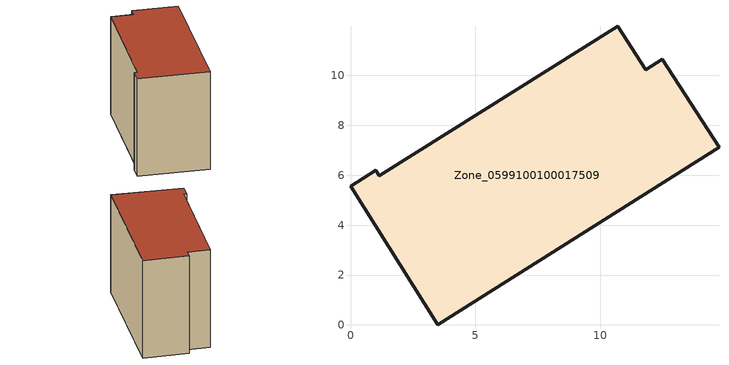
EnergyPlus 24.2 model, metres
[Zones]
Zone_0599100100017509
 floor ground (C_G): 0,5.56 1.02,6.2 1.16,5.97 10.7,11.97 11.83,10.23 12.48,10.64 14.76,7.12 3.49,0 z0
 wall outside (C_F): 3.49,0 14.76,7.12 12.48,10.64 11.83,10.23 10.7,11.97 1.16,5.97 1.02,6.2 0,5.56 3.49,0 z0:9.53
 roof outside (C_R): 1.02,6.2 0,5.56 3.49,0 14.76,7.12 12.48,10.64 11.83,10.23 10.7,11.97 1.16,5.97 z9.53
[BUILDING]
Pand.0599100100017509: North Axis=0; Terrain=City; Loads Convergence Tolerance Value=0.04; Temperature Convergence Tolerance Value=0.4; Solar Distribution=FullExterior; Maximum Number of Warmup Days=25; Minimum Number of Warmup Days=1
[Site:Location]
Rotterdam.The.Hague.AP_ZH_NLD Design_Conditions: Latitude=51.96; Longitude=4.45; Time Zone=1; Elevation=-4.5
[SITE:GROUNDTEMPERATURE:BUILDINGSURFACE]
18, 18, 18, 18, 18, 18, 18, 18, 18, 18, 18, 18
[MATERIAL] Thermal Absorptance=0.9; Solar Absorptance=0.7; Visible Absorptance=0.7
Name | Roughness | Thickness | Conductivity | Density | Specific Heat
G.TC.2015-2018 | MediumSmooth | 0.15 | 0.0428571 | 540 | 1210
F.TC.2015-2018 | Rough | 0.3 | 0.0666667 | 1920 | 840
R.TC.2015-2018 | MediumRough | 0.2 | 0.0333333 | 1500 | 1000
[CONSTRUCTION]
C_G: G.TC.2015-2018
C_F: F.TC.2015-2018
C_R: R.TC.2015-2018
[ZONE]
Zone_0599100100017509: Type=1; Multiplier=1; Ceiling Height=Autocalculate; Volume=Autocalculate; Floor Area=autocalculate; Part of Total Floor Area=Yes
[ZONEINFILTRATION:DESIGNFLOWRATE]
Infil_Zone_0599100100017509: Zone or ZoneList or Space or SpaceList=Zone_0599100100017509; Schedule=AlwaysOn; Design Flow Rate Calculation Method=Flow/Area; Flow Rate per Floor Area=0.0015; Constant Term Coefficient=1; Temperature Term Coefficient=0; Velocity Term Coefficient=0; Velocity Squared Term Coefficient=0
[HVACTEMPLATE:ZONE:IDEALLOADSAIRSYSTEM]
Zone_0599100100017509: Maximum Heating Supply Air Temperature=50; Minimum Cooling Supply Air Temperature=13; Maximum Heating Supply Air Humidity Ratio=0.0156; Minimum Cooling Supply Air Humidity Ratio=0.0077; Heating Limit=NoLimit; Cooling Limit=NoLimit; Dehumidification Control Type=ConstantSensibleHeatRatio; Cooling Sensible Heat Ratio=0.7; Dehumidification Setpoint=60; Humidification Control Type=None; Humidification Setpoint=30; Outdoor Air Method=None; Outdoor Air Flow Rate per Person=0.00944; Outdoor Air Flow Rate per Zone Floor Area=0; Outdoor Air Flow Rate per Zone=0; Demand Controlled Ventilation Type=None; Outdoor Air Economizer Type=NoEconomizer; Heat Recovery Type=None; Sensible Heat Recovery Effectiveness=0.7; Latent Heat Recovery Effectiveness=0.65
[ZONECONTROL:THERMOSTAT]
ThermostatControl_Zone_0599100100017509: Zone or ZoneList=Zone_0599100100017509; Control Type Schedule=DualSetpointControlType; Control 1=Thermostat_Zone_0599100100017509; Temperature Difference Between Cutout And Setpoint=0
[THERMOSTATSETPOINT:DUALSETPOINT]
Thermostat_Zone_0599100100017509: Heating Setpoint Temperature Schedule=HeatingSetpoint_Zone_0599100100017509; Cooling Setpoint Temperature Schedule=CoolingSetpoint_Zone_0599100100017509
[SCHEDULE:COMPACT]
HeatingSetpoint_Zone_0599100100017509: Through: 12/31, For: AllDays, Until: 24:00, 21
CoolingSetpoint_Zone_0599100100017509: Through: 12/31, For: AllDays, Until: 24:00, 24
DualSetpointControlType: Through: 12/31, For: AllDays, Until: 24:00, 4
AlwaysOn: Through: 12/31, For: AllDays, Until: 24:00, 1
